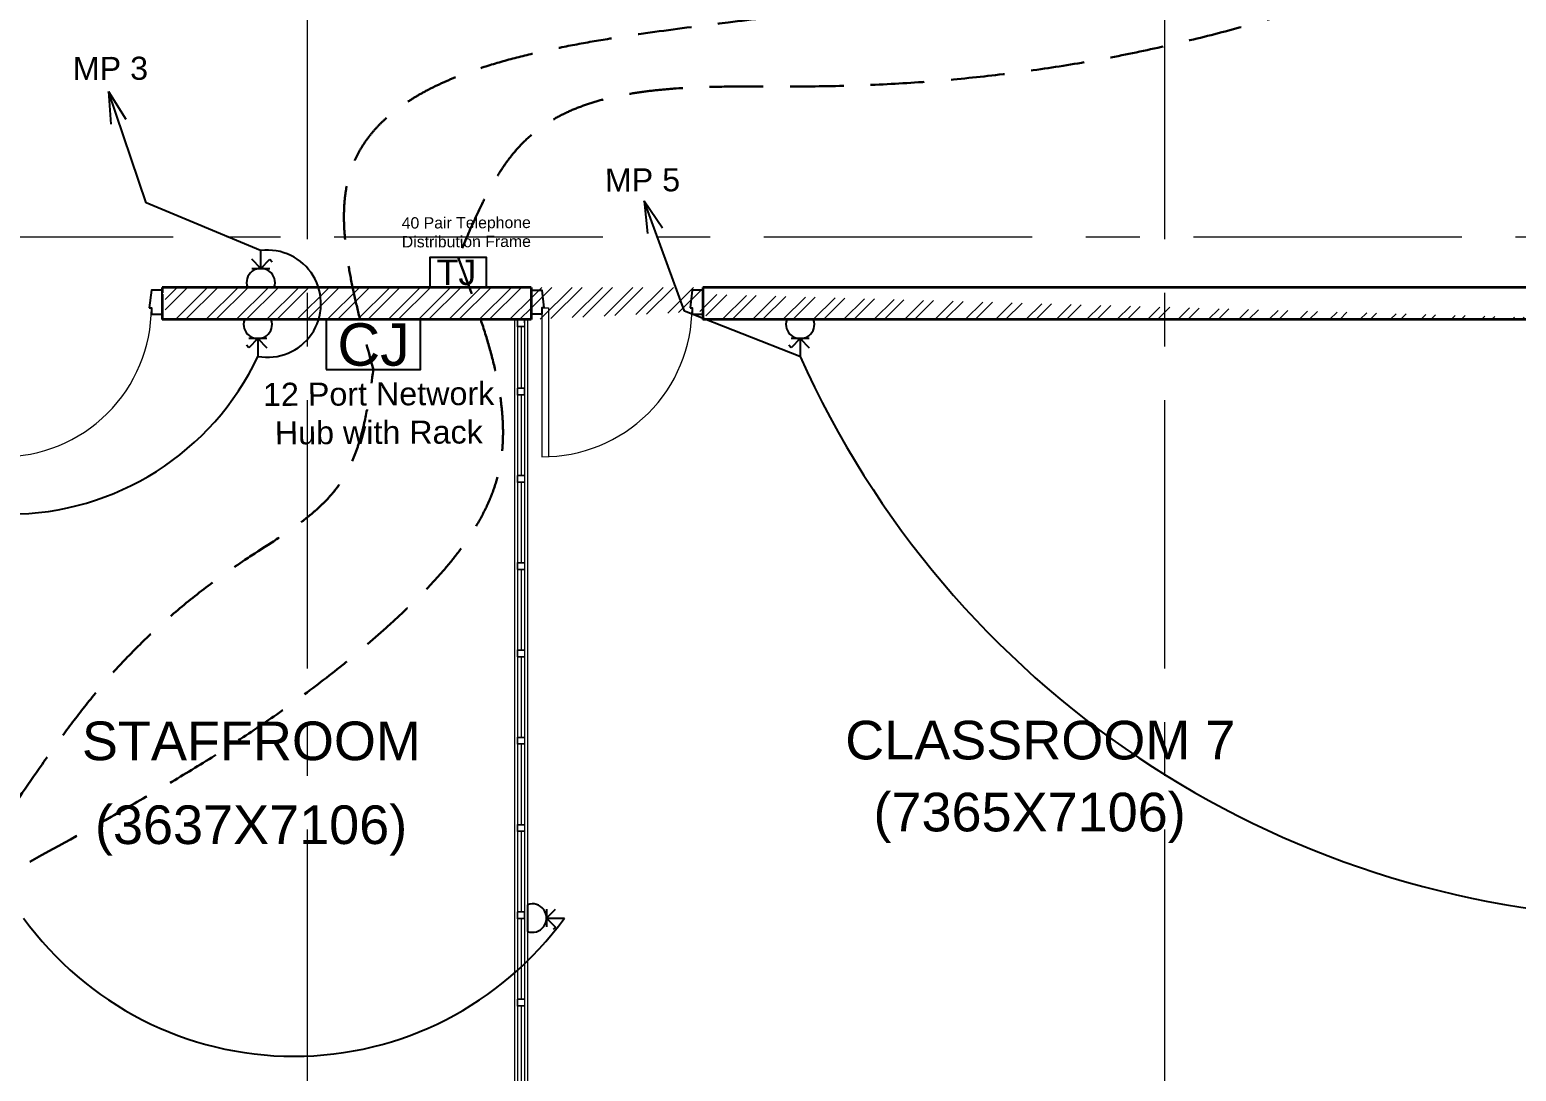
# Model space of a CAD drawing. Header units: inches. Extents: x 527934 to 2134587, y -408734 to 227304.
# Drawn here: x 1930759 to 1941142, y -18805 to -11526 of the extents above; entities that cross this region are included whole.
import ezdxf

# ---------------------------------------------------------------- set-up
doc = ezdxf.new("R2010")
doc.units = ezdxf.units.IN
doc.header["$MEASUREMENT"] = 0
doc.linetypes.add('CENTER', pattern=[2, 1.25, -0.25, 0.25, -0.25])
doc.linetypes.add('HIDDEN', pattern=[0.375, 0.25, -0.125])
for name, color, linetype, lineweight in [('2 POWER TEL COMP', 3, 'Continuous', 25), ('6 LIGHT PT WIRING', 3, 'Continuous', 25), ('7 POWER PT WIRING', 3, 'Continuous', 25), ('centre line', 1, 'CENTER', 9), ('dim', 253, 'Continuous', 9), ('door', 77, 'Continuous', 13), ('hatch', 250, 'Continuous', 5), ('hatch 2', 251, 'Continuous', 5), ('Index_Contour', 1, 'Continuous', 20), ('INSULATION', 253, 'Continuous', 5), ('metal', 40, 'Continuous', 18), ('partition wall', 5, 'Continuous', 20), ('text', 7, 'Continuous', 13), ('wall - brick', 30, 'Continuous', 35)]:
    doc.layers.add(name, color=color, linetype=linetype, lineweight=lineweight)
doc.styles.add('FixtureNames', font='arial.ttf', dxfattribs={"height": 0.2})
doc.styles.add('labelling', font='arial.ttf')
doc.styles.get("Standard").update_dxf_attribs({"font": 'arial.ttf'})
doc.linetypes.add('BATTING', pattern='A,0.0001,-0.1,[134,ltypeshp.shx,S=0.1,R=0,X=-0.1,Y=0],-0.2,[134,ltypeshp.shx,S=0.1,R=180,X=0.1,Y=0],-0.1', length=0.4001)
doc.dimstyles.new('dim 100', dxfattribs={"dimtxt": 200, "dimasz": 90, "dimexe": 150, "dimexo": 150, "dimgap": 50, "dimtad": 1, "dimdec": 0, "dimzin": 0, "dimdsep": 46, "dimtxsty": 'Standard', "dimblk": 'ARCHTICK', "dimcen": 100, "dimdle": 150, "dimazin": 0, "dimtfac": 1, "dimtdec": 0, "dimtix": 1, "dimtmove": 2, "dimatfit": 3, "dimfxl": 150, "dimfxlon": 1, "dimtolj": 1, "dimtzin": 0, "dimarcsym": 0})

# ---------------------------------------------------------------- blocks, each defined once
blk = doc.blocks.new('hhhddhdhhdhd')
at = {"layer": 'hatch 2'}
h = blk.add_hatch(dxfattribs=at)
h.set_pattern_fill('ANSI31', color=256, scale=10.11854614201475, angle=180)
h.set_pattern_definition([(225, (0, 0), (0.8943615740959506, -0.894361574095951), [])])
h.paths.add_polyline_path([(2732476.997218427, 3237924.497344343), (2732476.997218427, 3237970.497344343), (2732522.997218427, 3237970.497344343), (2732522.997218427, 3237924.497344343)], flags=16)
edge = h.paths.add_edge_path()
edge.add_line((2732475.497218427, 3237972.497344343), (2732524.497218427, 3237972.497344343))
edge.add_arc((2732524.497218427, 3237971.997344343), 0.5, 0, 90, ccw=False)
edge.add_line((2732524.997218427, 3237971.997344343), (2732524.997218427, 3237922.997344343))
edge.add_arc((2732524.497218427, 3237922.997344343), 0.5, -90, 0, ccw=False)
edge.add_line((2732524.497218427, 3237922.497344343), (2732475.497218427, 3237922.497344343))
edge.add_arc((2732475.497218427, 3237922.997344343), 0.5, 180, 270, ccw=False)
edge.add_line((2732474.997218427, 3237922.997344343), (2732474.997218427, 3237971.809960568))
edge.add_arc((2732475.621186423, 3237971.881629747), 0.628070479563874, 101.38373853772163, 186.5522990226772, ccw=False)
at = {"layer": 'metal'}
for p, q in [((2732474.997218427, 3237922.997344343), (2732474.997218427, 3237971.809960568)), ((2732475.497218427, 3237972.497344343), (2732524.497218427, 3237972.497344343)), ((2732524.497218427, 3237922.497344343), (2732475.497218427, 3237922.497344343)), ((2732476.997218427, 3237970.497344343), (2732522.997218427, 3237970.497344343)), ((2732476.997218427, 3237924.497344343), (2732476.997218427, 3237970.497344343)), ((2732522.997218427, 3237924.497344343), (2732476.997218427, 3237924.497344343)), ((2732522.997218427, 3237970.497344343), (2732522.997218427, 3237924.497344343)), ((2732524.997218427, 3237971.997344343), (2732524.997218427, 3237922.997344343))]:
    blk.add_line(p, q, dxfattribs=at)
for centre, radius, start, end in [((2732475.621186423, 3237971.881629747), 0.628070479563874, 101.3837385377217, 186.5522990226772), ((2732475.497218427, 3237922.997344343), 0.5, 180, 270), ((2732524.497218427, 3237971.997344343), 0.5, 0, 90), ((2732524.497218427, 3237922.997344343), 0.5, 270, 0)]:
    blk.add_arc(centre, radius, start, end, dxfattribs=at)
blk = doc.blocks.new('Dd1')
at = {"layer": 'door'}
for p, q in [((6330598.909815274, 14377.03910187684), (6330624.909815274, 14377.03910187684)), ((6330624.909815274, 14377.03910187684), (6330624.909815274, 13509.62916418879)), ((6330586.909815274, 14339.03910187684), (6330586.909815273, 13509.05983945176))]:
    blk.add_line(p, q, dxfattribs=at)
at = {"layer": 'door', "lineweight": 25}
for points in [[(6330598.909815274, 14377.03910187684), (6330586.909815274, 14377.03910187684), (6330586.909815274, 14339.03910187684), (6330523.909815274, 14339.03910187684), (6330523.909815274, 14479.03910187684), (6330586.909815274, 14479.03910187684)], [(6331448.909815274, 14377.03910187684), (6331460.909815274, 14377.03910187684), (6331460.909815274, 14339.03910187684), (6331523.909815274, 14339.03910187684), (6331523.909815274, 14479.03910187684), (6331460.909815274, 14479.03910187684)]]:
    blk.add_lwpolyline(points, close=True, dxfattribs=at)
at = {"layer": 'door'}
blk.add_arc((6330592.909815274, 14377.03910187684), 868, 269.6039430704651, 0, dxfattribs=at)
blk = doc.blocks.new('_ArchTick')
at = {"color": 0, "linetype": 'ByBlock', "const_width": 0.15}
blk.add_lwpolyline([(-0.5, -0.5), (0.5, 0.5)], dxfattribs=at)
blk = doc.blocks.new('*D2294')
at = {"layer": 'Defpoints', "color": 0, "ltscale": 400}
for p in [(1926530.765545587, -11766.37597028585), (1962630.765545589, -11766.37597028585), (1926530.765545587, -23721.21030506492)]:
    blk.add_point(p, dxfattribs=at)
at = {"layer": 'dim', "color": 0, "lineweight": -2, "ltscale": 400}
for p, q in [((1926530.765545587, -23571.21030506492), (1926530.765545587, -23871.21030506492)), ((1962630.765545589, -23571.21030506492), (1962630.765545589, -23871.21030506492)), ((1962780.765545589, -23721.21030506492), (1926380.765545587, -23721.21030506492))]:
    blk.add_line(p, q, dxfattribs=at)
at = {"layer": 'dim', "color": 0, "lineweight": -2, "ltscale": 400, "xscale": 90, "yscale": 90, "zscale": 90, "rotation": 180}
blk.add_blockref('_ArchTick', (1926530.765545587, -23721.21030506492), dxfattribs=at)
at = {"layer": 'dim', "color": 0, "lineweight": -2, "ltscale": 400, "xscale": 90, "yscale": 90, "zscale": 90}
blk.add_blockref('_ArchTick', (1962630.765545589, -23721.21030506492), dxfattribs=at)
at = {"layer": 'dim', "color": 0, "ltscale": 400, "insert": (1944580.765545588, -23569.02749469657), "char_height": 200, "attachment_point": 5}
blk.add_mtext('\\A1;36100', dxfattribs=at)
blk = doc.blocks.new('15 amp socket')
at = {"color": 3, "lineweight": 25}
for p, q in [((593021.6950971427, 179162.0314506535), (592958.4426568242, 179225.2838910092)), ((593021.6950971427, 179162.0314506535), (593021.6950971427, 179286.3770140056)), ((593021.6950971427, 179162.0314506535), (593084.9475375357, 179225.2838910092)), ((593084.9475375357, 179225.2838910092), (593101.9214421305, 179207.9386820738)), ((592959.5223154667, 179162.0314506535), (593083.8678788188, 179162.0314506535)), ((592927.9564210566, 179029.0346570779), (593115.4337733778, 179029.0346570779))]:
    blk.add_line(p, q, dxfattribs=at)
blk.add_arc((593021.6950971427, 179062.4986506347), 99.53280000000004, 340.3538224690597, 199.6461775309403, dxfattribs=at)
blk = doc.blocks.new('*U1941')
at = {"color": 3}
for p, q in [((-181346.8809387696, -126945.4600637461), (-181364.6410612419, -126935.2150735992)), ((-181364.6410612419, -126935.2150735992), (-181360.5578211731, -126939.2149853414)), ((-181364.6410612419, -126935.2150735992), (-181359.1671079366, -126936.8041252966)), ((-181326.3564004824, -126938.5625152928), (-181346.8809387696, -126945.4600637461))]:
    blk.add_line(p, q, dxfattribs=at)
blk = doc.blocks.new('*U1940')
at = {"color": 3}
for p, q in [((-181347.0311327959, -126944.9958884619), (-181364.5559241367, -126934.3533576631)), ((-181364.5559241367, -126934.3533576631), (-181360.5638398478, -126938.4442507727)), ((-181364.5559241367, -126934.3533576631), (-181359.1191621819, -126936.0653359143)), ((-181326.3564004825, -126938.5625152928), (-181347.0311327959, -126944.9958884619))]:
    blk.add_line(p, q, dxfattribs=at)

msp = doc.modelspace()

# ---------------------------------------------------------------- hatches: boundary and pattern name
at = {"layer": 'hatch', "lineweight": 5, "ltscale": 400}
h = msp.add_hatch(dxfattribs=at)
h.set_pattern_fill('ANSI32', color=256, scale=400)
h.set_pattern_definition([(45, (-681314.0005161273, 35826.50037050713), (-106.0660171779821, 106.0660171779821), []), (45, (-681243.2898381273, 35826.50037050713), (-106.0660171779821, 106.0660171779821), [])])
edge = h.paths.add_edge_path()
edge.add_line((1931704.265473061, -13326.88370049745), (1931704.26540033, -13551.88249281747))
edge.add_line((1934260.765545587, -13551.88249281747), (1931704.265545587, -13551.88249281747))
edge.add_line((1934260.765545587, -13326.88249281747), (1931704.265545587, -13326.88249281747))
edge.add_line((1934260.765472856, -13326.88249281747), (1934260.765472856, -13551.88249281794))
edge.add_line((1935480.765564981, -13494.38247546228), (1935480.765545587, -13551.88249281747))
edge.add_line((1941765.765545587, -13551.88249281747), (1935480.765545587, -13551.88249281747))
edge.add_line((1941765.765545587, -13326.88249281747), (1935480.765545587, -13326.88249281747))
edge.add_line((1935480.76547306, -13374.38247546228), (1935480.765564981, -13494.38247546228))
edge.add_line((1935480.765545587, -13326.88249281747), (1935480.765545586, -13374.38247546181))
edge.add_line((1941765.765489825, -13551.88249281747), (1941765.765489825, -13326.88249281747))

# ---------------------------------------------------------------- linework, layer by layer
at = {"layer": '6 LIGHT PT WIRING', "ltscale": 400}
for centre, radius, start, end in [((1932419.234264097, -13440.94792655477), 374.2744369439096, 259.7290686518926, 97.09589511634643), ((1930614.250000073, -12990.2477357803), 1921.519340443448, 205.2274860267077, 334.7725139732923), ((1942198.315216248, -11102.50284832683), 6635.018401352329, 204.0758026390084, 268.2708751082497), ((1932604.857902514, -16372.16100157965), 2328.401943116988, 215.8097824250257, 324.1902175749743)]:
    msp.add_arc(centre, radius, start, end, dxfattribs=at)
at = {"layer": '7 POWER PT WIRING', "color": 2, "ltscale": 48}
msp.add_lwpolyline([(1933554.493422997, -13326.88249281753), (1933950.506577002, -13326.88249281753), (1933950.506577002, -13117.28042219445), (1933554.493422997, -13117.28042219445)], close=True, dxfattribs=at)
at = {"layer": '7 POWER PT WIRING', "color": 6, "ltscale": 48}
msp.add_lwpolyline([(1932829.489038329, -13901.21927718978), (1933489.510961671, -13901.21927718978), (1933489.510961671, -13551.88249281767), (1932829.489038329, -13551.88249281767)], close=True, dxfattribs=at)
at = {"layer": '7 POWER PT WIRING', "color": 6, "linetype": 'HIDDEN', "lineweight": 30, "ltscale": 1500}
for points in [[(1950475.5, -5886.755851570051), (1949516, -5966.5), (1943609, -8825.5), (1936085.5, -11419), (1932980, -12585), (1933159.5, -13901.21927718978)], [(1930668.13890434, -16917.23709681521), (1931328.5, -16033.5), (1932262.5, -15231.5), (1932929, -14693.5), (1933159.5, -13901.21927718978)]]:
    msp.add_spline(points, degree=3, dxfattribs=at)
at = {"layer": '7 POWER PT WIRING', "color": 2, "linetype": 'HIDDEN', "lineweight": 30, "ltscale": 1500}
for points in [[(1950859.101939715, -5977.791278824342), (1947372, -7274), (1942485.5, -10126), (1936245.5, -11922), (1934205, -12315), (1933752.5, -13117.28042219445)], [(1930759.174331592, -17340.26538714301), (1933281, -15676.5), (1934026.5, -14650.5), (1933752.5, -13117.28042219445)]]:
    msp.add_spline(points, degree=3, dxfattribs=at)
at = {"layer": 'centre line', "ltscale": 1500}
for p, q in [((1932695.765484822, 12884.61750718276), (1932695.765484823, -24601.99962949287)), ((1938685.765484822, 12884.61750718276), (1938685.765484823, -24601.99962949287)), ((1920886.523712615, -12973.88249281747), (1968092.62715113, -12973.88249281747))]:
    msp.add_line(p, q, dxfattribs=at)
at = {"layer": 'INSULATION', "linetype": 'BATTING', "ltscale": 400}
msp.add_line((1934190.765545586, -13551.88249281747), (1934190.765545585, -13553.88249281701), dxfattribs=at)
at = {"layer": 'INSULATION', "linetype": 'BATTING', "ltscale": 50}
for p, q in [((1934190.765545585, -13599.88249281701), (1934190.765545586, -14031.88249281794)), ((1934190.765545586, -14079.88249281747), (1934190.765545586, -14641.88249281794)), ((1934190.765545586, -14687.88249281794), (1934190.765545586, -15251.88249281747)), ((1934190.765545586, -15297.88249281747), (1934190.765545586, -15861.88249281747)), ((1934190.765545586, -15907.88249281747), (1934190.765545586, -16471.88249281747)), ((1934190.765545586, -16517.88249281747), (1934190.765545586, -17081.88249281747)), ((1934190.765545586, -17127.88249281747), (1934190.765545586, -17691.88249281747)), ((1934190.765545586, -17737.88249281747), (1934190.765545586, -18301.88249281747)), ((1934190.765545586, -18347.88249281747), (1934190.765545586, -18911.88249281747))]:
    msp.add_line(p, q, dxfattribs=at)
at = {"layer": 'partition wall', "ltscale": 400}
for p, q in [((1934145.765545588, -13551.88249281747), (1934145.765545587, -20657.88249281747)), ((1934165.765545587, -13551.88249281747), (1934165.765545587, -20657.88249281747)), ((1934215.765545587, -13551.88249281747), (1934215.765545587, -20657.88249281747)), ((1934235.765545587, -13551.88249281747), (1934235.765545587, -20657.88249281747))]:
    msp.add_line(p, q, dxfattribs=at)
at = {"layer": 'wall - brick'}
for p, q in [((1931704.265545587, -13326.88249281747), (1931684.265336216, -13326.88249281794)), ((1931684.265336216, -13326.88249281794), (1931684.265436491, -13364.38309665746)), ((1931684.265336216, -13374.38249281747), (1931684.265336215, -13551.88249281747)), ((1934260.765545587, -13326.88249281747), (1931704.265545587, -13326.88249281747)), ((1934260.765472856, -13326.88249281747), (1934260.765472856, -13551.88249281794)), ((1941765.765545587, -13326.88249281747), (1935460.765336214, -13326.88249281794)), ((1935460.765290254, -13374.38247546088), (1935460.765382175, -13494.38247546088)), ((1935460.76536278, -13326.88249281608), (1935460.76536278, -13374.38247546041)), ((1935460.765382175, -13494.38247546088), (1935460.76536278, -13551.88249281608)), ((1934260.765545587, -13551.88249281747), (1931684.265336215, -13551.88249281794)), ((1941765.765545587, -13551.88249281747), (1935460.76536278, -13551.88249281747))]:
    msp.add_line(p, q, dxfattribs=at)

# ---------------------------------------------------------------- block references
at = {"layer": '2 POWER TEL COMP'}
for p, rotation in [((1339351.304901817, -192355.9171466958), 359.9999999991662), ((2525374.195098183, 165477.1521610603), 179.9999999991662), ((2529162.195098183, 165477.1521610606), 179.9999999991662), ((1755206.730716817, 575287.1950453847), 270.0000000133402)]:
    msp.add_blockref('15 amp socket', p, dxfattribs=dict(at, rotation=rotation))
at = {"layer": '7 POWER PT WIRING', "color": 3, "xscale": 39.99999999988315, "yscale": 40, "zscale": 40.00000000000001, "rotation": 320.0183563455831}
for name, p in [('*U1940', (10752561.60077385, -782793.3896578597)), ('*U1941', (10756329.100774, -783533.0743717148))]:
    msp.add_blockref(name, p, dxfattribs=at)
at = {"layer": 'dim', "xscale": 1.199999999953434, "yscale": 1.19999999999709, "zscale": 1.2}
for p in [(-5666144.426341837, -30721.23001890967), (-5662367.926305473, -30721.22941506992)]:
    msp.add_blockref('Dd1', p, dxfattribs=at)
at = {"layer": 'Index_Contour', "color": 0, "rotation": 270}
for p in [(-1303756.731798753, 2718923.114725612), (-1303756.731798754, 2718445.114725612), (-1303756.731798754, 2717835.114725612), (-1303756.731798754, 2717225.114725612), (-1303756.731798754, 2716615.114725612), (-1303756.731798754, 2716005.114725612), (-1303756.731798755, 2715395.114725612), (-1303756.731798754, 2714785.114725612), (-1303756.731798754, 2714175.114725612)]:
    msp.add_blockref('hhhddhdhhdhd', p, dxfattribs=at)

# ---------------------------------------------------------------- texts
at = {"layer": '7 POWER PT WIRING', "color": 2, "style": 'FixtureNames'}
msp.add_text('TJ', height=177.8907579722135, dxfattribs=at).set_placement((1933601.427823116, -13310.62903004052))
at = {"layer": '7 POWER PT WIRING', "color": 6, "style": 'FixtureNames'}
msp.add_text('CJ', height=296.4845966203559, dxfattribs=at).set_placement((1932907.713038527, -13874.13017256112))
at = {"layer": '7 POWER PT WIRING', "color": 3, "ltscale": 0.005, "char_height": 161.2799999999999, "attachment_point": 5, "rotation": 0.2560150115123482, "style": 'labelling'}
for s, insert in [('MP 3', (1931322.63756643, -11797.33501636676)), ('MP 5', (1935039.13756643, -12576.83501636676))]:
    msp.add_mtext(s, dxfattribs=dict(at, insert=insert))
at = {"layer": '7 POWER PT WIRING', "color": 2, "ltscale": 0.005, "insert": (1933808.492846613, -12941.00715007639), "char_height": 79.02719999999997, "attachment_point": 5, "rotation": 0.2560150115123482, "style": 'labelling'}
msp.add_mtext('40 Pair Telephone \\PDistribution Frame', dxfattribs=at)
at = {"layer": '7 POWER PT WIRING', "color": 6, "ltscale": 0.005, "insert": (1933196.701817897, -14206.78853266322), "char_height": 161.2799999999999, "attachment_point": 5, "rotation": 0.2560150115123482, "style": 'labelling'}
msp.add_mtext('12 Port Network \\PHub with Rack', dxfattribs=at)
at = {"layer": 'text'}
for s, p in [('STAFFROOM', (1931123.778918604, -16630.92525823368)), ('CLASSROOM 7', (1936454.917018432, -16625.71443182044)), ('(7365X7106)', (1936652.343905301, -17128.66316587571)), ('(3637X7106)', (1931214.895054834, -17217.17040161882))]:
    msp.add_text(s, height=270, dxfattribs=at).set_placement(p)

# ---------------------------------------------------------------- dimensions: what is measured, and where the dimension line sits
at = {"layer": 'dim', "ltscale": 400}
dim = msp.add_linear_dim(base=(1926530.765545587, -23721.21030506492), p1=(1962630.765545589, -11766.37597028585), p2=(1926530.765545587, -11766.37597028585), dimstyle='dim 100', override={"dimpost": '\\X'}, dxfattribs=at)
dim.commit()
dim.dimension.update_dxf_attribs({"geometry": '*D2294', "text_midpoint": (1944580.765545588, -23569.02749469657)})

doc.saveas('drawing.dxf')
